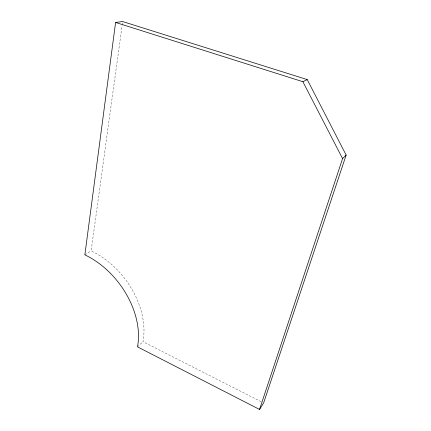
<?xml version="1.0" encoding="UTF-8"?>
<svg xmlns="http://www.w3.org/2000/svg" width="431" height="431" viewBox="0 0 431 431"><rect width="100%" height="100%" fill="white"/><g stroke="black" fill="none" stroke-linecap="round" stroke-linejoin="round"><path stroke-width="0.32" stroke-dasharray="2.15 1.62" d="M261.213 401.751L142.952 341.681A71.347 49.845 53 0 0 91.146 250.885L122.081 25.548M122.172 24.885L122.447 22.881M137.489 346.858L142.952 341.681M84.859 254.861L91.146 250.885"/><path stroke-width="0.65" d="M115.594 22.45L84.859 254.861A72.3 50.018 53 0 1 137.489 346.858L259.543 409.45L263.616 402.974L346.141 155.074L307.228 79.595L122.63 21.55L115.594 22.45L302.869 81.701L307.228 79.595M259.543 409.45L342.57 158.565L346.141 155.074M302.869 81.701L342.57 158.565"/></g></svg>
